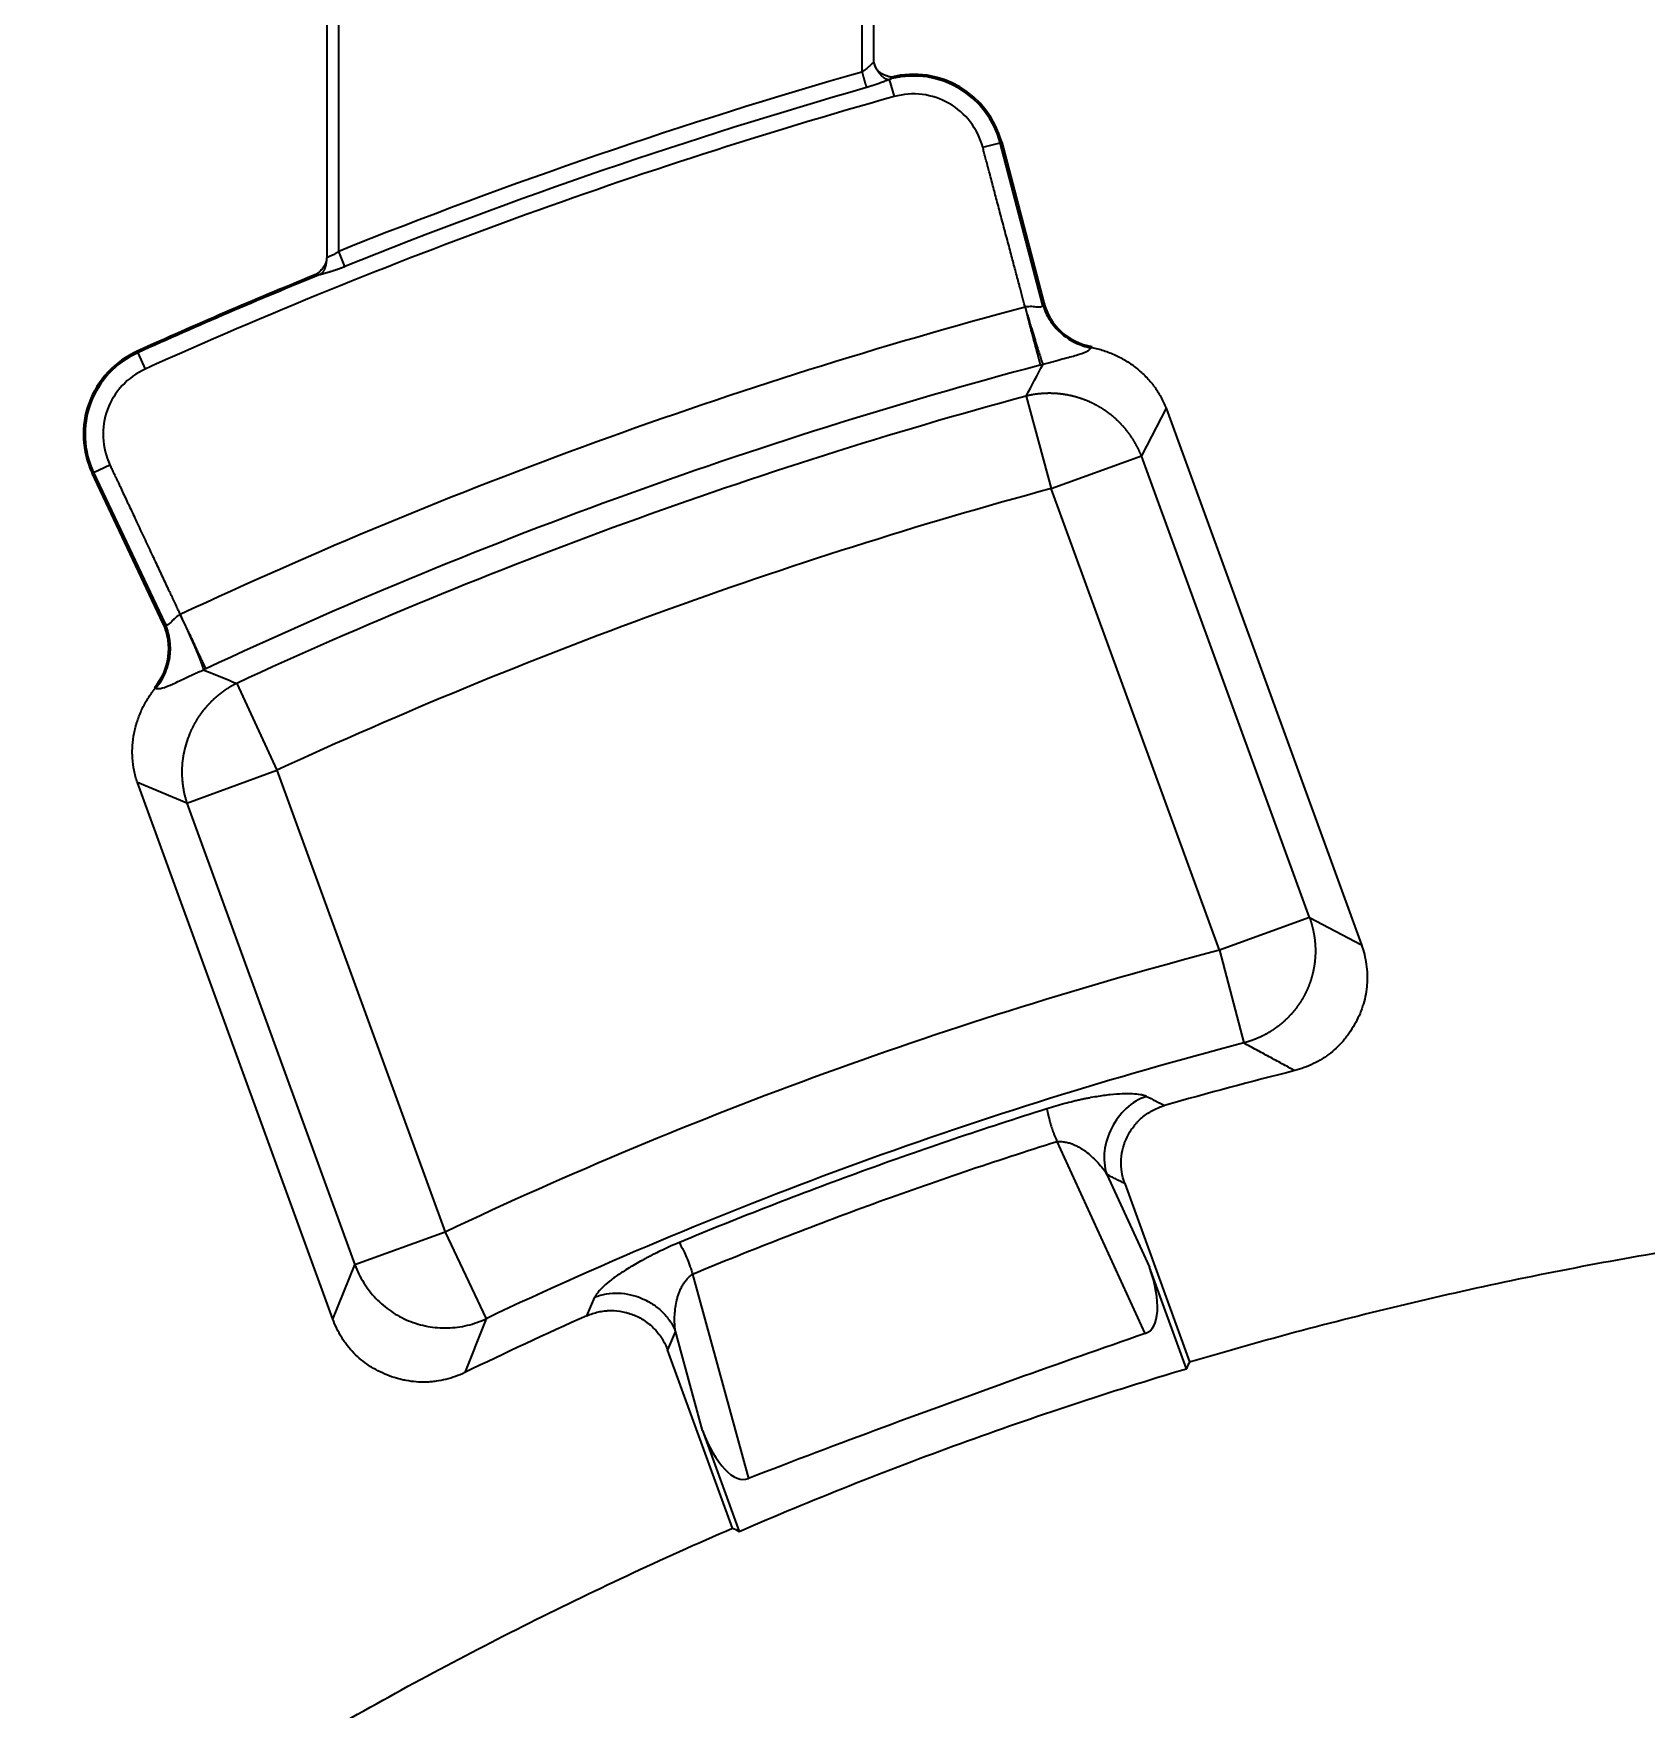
# Model space of a CAD drawing. Header units: millimetres. Extents: x -742 to 742, y -525 to 525.
# Drawn here: x -350.8 to -297.7, y 264.2 to 319.3 of the extents above; entities that cross this region are included whole.
import ezdxf

# ---------------------------------------------------------------- set-up
doc = ezdxf.new("R2010")
doc.units = ezdxf.units.MM
doc.layers.add('粗实线层', color=7, linetype='Continuous', lineweight=35)

msp = doc.modelspace()

# ---------------------------------------------------------------- linework, layer by layer
at = {"layer": '粗实线层'}
for p, q in [((-341.149, 340.421), (-341.149, 311.915)), ((-340.752, 312.121), (-340.752, 340.421)), ((-323.546, 325.451), (-323.546, 318.022)), ((-323.149, 318.348), (-323.149, 325.451)), ((-322.646, 317.774), (-322.488, 317.214)), ((-319.572, 315.545), (-319, 315.695)), ((-319, 315.695), (-318.949, 315.709)), ((-317.602, 310.374), (-319, 315.695)), ((-318.949, 315.709), (-317.563, 310.437)), ((-340.553, 311.626), (-340.752, 312.121)), ((-317.563, 310.437), (-317.602, 310.374)), ((-347.36, 308.788), (-347.383, 308.836)), ((-347.36, 308.788), (-347.117, 308.249)), ((-318.143, 307.362), (-317.317, 304.321)), ((-313.543, 306.959), (-314.356, 305.399)), ((-313.543, 306.959), (-307.118, 289.306)), ((-348.813, 304.844), (-348.279, 305.096)), ((-317.317, 304.321), (-314.356, 305.399)), ((-308.827, 290.207), (-314.356, 305.399)), ((-348.862, 304.821), (-348.813, 304.844)), ((-346.533, 299.889), (-348.862, 304.821)), ((-348.813, 304.844), (-346.463, 299.865)), ((-311.788, 289.129), (-317.317, 304.321)), ((-346.463, 299.865), (-346.533, 299.889)), ((-344.108, 297.911), (-342.786, 295.051)), ((-345.747, 293.973), (-342.786, 295.051)), ((-342.786, 295.051), (-337.257, 279.859)), ((-345.747, 293.973), (-347.372, 294.646)), ((-340.947, 276.993), (-347.372, 294.646)), ((-345.747, 293.973), (-340.218, 278.782)), ((-308.827, 290.207), (-311.788, 289.129)), ((-308.827, 290.207), (-307.118, 289.306)), ((-311.788, 289.129), (-310.99, 286.081)), ((-314.229, 276.526), (-317.13, 282.841)), ((-315.492, 281.758), (-314.089, 278.704)), ((-314.904, 281.458), (-312.769, 275.592)), ((-337.257, 279.859), (-340.218, 278.782)), ((-337.257, 279.859), (-335.908, 277.011)), ((-340.947, 276.993), (-340.218, 278.782)), ((-329.12, 278.478), (-327.277, 271.756)), ((-312.874, 275.366), (-314.089, 278.704)), ((-328.786, 273.334), (-329.679, 276.596)), ((-327.805, 270.122), (-329.939, 275.985)), ((-328.786, 273.334), (-327.579, 270.016))]:
    msp.add_line(p, q, dxfattribs=at)
for centre, radius, start, end in [((-274.914, 148.193), 176.655, 105.97943, 111.88179), ((-321.85, 314.946), 3, 14.728, 104.1362), ((-321.85, 314.946), 2.946, 14.728, 104.0251), ((-274.914, 148.193), 175.588, 105.72028, 114.28079), ((-274.914, 148.193), 176.121, 105.97943, 111.88179), ((-321.85, 314.946), 2.355, 14.728, 105.7203), ((-274.914, 148.193), 176.233, 112.23191, 114.28079), ((-274.914, 148.193), 176.179, 112.15761, 114.28079), ((-274.911, 148.193), 167.77, 104.94524, 115.05757), ((-346.149, 306.102), 3, 114.2808, 205.2731), ((-346.149, 306.102), 2.946, 114.2808, 205.2731), ((-346.149, 306.102), 2.355, 114.2808, 205.2731), ((-274.911, 148.193), 165.8, 104.94912, 115.05391), ((-274.911, 148.193), 164.936, 105.19562, 114.80546), ((-274.911, 148.193), 161.784, 105.19562, 114.80546), ((-274.911, 148.193), 145.681, 104.66309, 115.33811), ((-274.911, 148.193), 142.53, 104.66309, 115.33811), ((-274.911, 148.193), 141.233, 104.09782, 105.89541), ((-274.911, 148.193), 141.233, 114.10585, 115.90341)]:
    msp.add_arc(centre, radius, start, end, dxfattribs=at)
for centre, major_axis, ratio, start_param, end_param in [((-315.614, 311.01), (-1.073, -1.757), 0.971363, 5.531936, 6.659123), ((-348.395, 299.075), (1.951, -0.657), 0.971366, 5.908379, 7.034365), ((-315.171, 278.708), (0.994, -2.162), 0.420179, 6.227635, 7.661497), ((-327.96, 274.033), (-0.629, 2.296), 0.420114, 1.763268, 3.198249)]:
    msp.add_ellipse(centre, major_axis=major_axis, ratio=ratio, start_param=start_param, end_param=end_param, dxfattribs=at)
for points, knots in [([(-323.16, 318.348), (-323.186, 318.321), (-323.214, 318.293), (-323.273, 318.236), (-323.305, 318.207), (-323.37, 318.15), (-323.404, 318.122), (-323.474, 318.069), (-323.509, 318.044), (-323.546, 318.022)], [0, 0, 0, 0, 0.1264358, 0.1264358, 0.2528717, 0.2528717, 0.3793075, 0.3793075, 0.5057434, 0.5057434, 0.5057434, 0.5057434]), ([(-323.16, 318.348), (-323.159, 318.344), (-323.157, 318.336), (-323.153, 318.323), (-323.149, 318.31), (-323.145, 318.297), (-323.14, 318.282), (-323.134, 318.267), (-323.128, 318.251), (-323.121, 318.234), (-323.114, 318.216), (-323.106, 318.198), (-323.098, 318.179), (-323.088, 318.16), (-323.078, 318.14), (-323.067, 318.119), (-323.055, 318.098), (-323.043, 318.077), (-323.029, 318.056), (-323.014, 318.034), (-322.999, 318.012), (-322.982, 317.991), (-322.965, 317.969), (-322.945, 317.947), (-322.924, 317.923), (-322.9, 317.9), (-322.877, 317.88), (-322.854, 317.861), (-322.832, 317.845), (-322.81, 317.83), (-322.789, 317.818), (-322.768, 317.807), (-322.748, 317.798), (-322.729, 317.79), (-322.711, 317.785), (-322.693, 317.78), (-322.677, 317.777), (-322.661, 317.775), (-322.651, 317.774), (-322.646, 317.774)], [0, 0, 0, 0, 0.0107712, 0.0222216, 0.0343637, 0.04721, 0.0607727, 0.0750634, 0.0900936, 0.1058734, 0.1224125, 0.139719, 0.1577995, 0.1766589, 0.1962997, 0.2167223, 0.237924, 0.2598991, 0.2826384, 0.3061288, 0.3303531, 0.3552899, 0.3809129, 0.4071912, 0.4403058, 0.4726695, 0.5042346, 0.5349617, 0.5648191, 0.5937829, 0.6218363, 0.6489691, 0.6751771, 0.7004614, 0.7248279, 0.7482866, 0.7708509, 0.7925372, 0.8133643, 0.8133643, 0.8133643, 0.8133643]), ([(-323.149, 318.348), (-323.148, 318.314), (-323.144, 318.28), (-323.133, 318.239), (-323.13, 318.231), (-323.125, 318.215), (-323.116, 318.192), (-323.097, 318.155), (-323.077, 318.127), (-323.056, 318.101), (-323.044, 318.088), (-323.008, 318.053), (-322.982, 318.032), (-322.94, 318.004), (-322.925, 317.995), (-322.896, 317.978), (-322.881, 317.97), (-322.836, 317.947), (-322.806, 317.933), (-322.743, 317.907), (-322.711, 317.896), (-322.648, 317.874), (-322.615, 317.864), (-322.583, 317.855)], [0, 0, 0, 0, 0.1011667, 0.1011667, 0.1264584, 0.1264584, 0.1517501, 0.2023335, 0.2529169, 0.2529169, 0.3035002, 0.3035002, 0.404667, 0.404667, 0.4552503, 0.4552503, 0.5058337, 0.5058337, 0.6070005, 0.6070005, 0.7081672, 0.7081672, 0.8093339, 0.8093339, 0.8093339, 0.8093339]), ([(-323.546, 318.022), (-323.545, 318.019), (-323.542, 318.012), (-323.539, 318), (-323.535, 317.987), (-323.53, 317.973), (-323.526, 317.957), (-323.52, 317.939), (-323.515, 317.92), (-323.509, 317.899), (-323.503, 317.878), (-323.496, 317.854), (-323.49, 317.83), (-323.483, 317.804), (-323.476, 317.777), (-323.468, 317.75), (-323.462, 317.726), (-323.457, 317.704), (-323.452, 317.687), (-323.446, 317.669), (-323.441, 317.651), (-323.435, 317.634), (-323.429, 317.617), (-323.423, 317.601), (-323.418, 317.586), (-323.413, 317.573), (-323.409, 317.561), (-323.405, 317.55), (-323.403, 317.541), (-323.401, 317.532), (-323.399, 317.523), (-323.399, 317.516), (-323.399, 317.512), (-323.399, 317.509)], [0, 0, 0, 0, 0.0083623, 0.018069, 0.0291164, 0.0415016, 0.0552228, 0.0702806, 0.0866776, 0.1044174, 0.1235069, 0.1439563, 0.1657756, 0.1889704, 0.2135423, 0.2394877, 0.2667956, 0.2844244, 0.3025462, 0.3211608, 0.3402684, 0.3598722, 0.3799796, 0.4005998, 0.419113, 0.4366881, 0.4533303, 0.4690459, 0.4838422, 0.4977275, 0.5107109, 0.5228038, 0.5340198, 0.5340198, 0.5340198, 0.5340198]), ([(-322.646, 317.774), (-322.652, 317.771), (-322.666, 317.766), (-322.685, 317.759), (-322.705, 317.751), (-322.725, 317.743), (-322.745, 317.735), (-322.766, 317.728), (-322.786, 317.72), (-322.806, 317.712), (-322.827, 317.704), (-322.847, 317.696), (-322.868, 317.688), (-322.889, 317.681), (-322.91, 317.673), (-322.931, 317.665), (-322.952, 317.657), (-322.973, 317.649), (-322.994, 317.642), (-323.016, 317.634), (-323.037, 317.626), (-323.059, 317.618), (-323.081, 317.611), (-323.103, 317.603), (-323.125, 317.596), (-323.147, 317.588), (-323.169, 317.581), (-323.192, 317.573), (-323.214, 317.566), (-323.237, 317.559), (-323.26, 317.551), (-323.283, 317.544), (-323.306, 317.537), (-323.329, 317.53), (-323.352, 317.523), (-323.375, 317.516), (-323.391, 317.512), (-323.399, 317.509)], [0, 0, 0, 0, 0.0219717, 0.043967, 0.0659882, 0.0880378, 0.1101183, 0.1322321, 0.1543817, 0.1765694, 0.1987976, 0.2210689, 0.2433854, 0.2657497, 0.288164, 0.3106308, 0.3331522, 0.3557307, 0.3783686, 0.401068, 0.4238312, 0.4466606, 0.4695582, 0.4925264, 0.5155672, 0.5386829, 0.5618755, 0.5851473, 0.6085002, 0.6319364, 0.655458, 0.6790669, 0.7027652, 0.7265549, 0.7504378, 0.7744161, 0.7984915, 0.7984915, 0.7984915, 0.7984915]), ([(-322.564, 317.805), (-322.568, 317.803), (-322.575, 317.801), (-322.587, 317.796), (-322.598, 317.792), (-322.61, 317.788), (-322.622, 317.783), (-322.634, 317.778), (-322.642, 317.775), (-322.646, 317.774)], [0, 0, 0, 0, 0.01224133, 0.02456646, 0.03697719, 0.04947531, 0.06206254, 0.07474058, 0.08751108, 0.08751108, 0.08751108, 0.08751108]), ([(-322.564, 317.805), (-322.563, 317.806), (-322.562, 317.808), (-322.56, 317.811), (-322.558, 317.813), (-322.556, 317.816), (-322.555, 317.819), (-322.554, 317.821), (-322.553, 317.823), (-322.553, 317.826), (-322.552, 317.828), (-322.552, 317.83), (-322.553, 317.832), (-322.553, 317.834), (-322.554, 317.836), (-322.555, 317.839), (-322.557, 317.842), (-322.56, 317.845), (-322.563, 317.848), (-322.567, 317.85), (-322.571, 317.852), (-322.577, 317.854), (-322.581, 317.855), (-322.583, 317.855)], [0, 0, 0, 0, 0.00311531, 0.00618486, 0.00920756, 0.01218252, 0.01510896, 0.01798622, 0.02081373, 0.02359102, 0.02631769, 0.02899338, 0.03161777, 0.03419059, 0.03671157, 0.04113803, 0.04554221, 0.04991446, 0.05424511, 0.0585243, 0.06274179, 0.06688665, 0.07094698, 0.07094698, 0.07094698, 0.07094698]), ([(-340.752, 312.121), (-340.755, 312.118), (-340.762, 312.112), (-340.776, 312.101), (-340.796, 312.087), (-340.821, 312.069), (-340.854, 312.047), (-340.899, 312.021), (-340.951, 311.995), (-341.005, 311.971), (-341.047, 311.954), (-341.077, 311.942), (-341.097, 311.934), (-341.116, 311.927), (-341.133, 311.921), (-341.144, 311.917), (-341.149, 311.915)], [0, 0, 0, 0, 0.0101826, 0.0268245, 0.0496491, 0.0783226, 0.1125009, 0.1613752, 0.224615, 0.2810787, 0.3369613, 0.3622473, 0.3860889, 0.4085162, 0.4295506, 0.4492072, 0.4492072, 0.4492072, 0.4492072]), ([(-341.166, 311.791), (-341.174, 311.765), (-341.184, 311.739), (-341.205, 311.689), (-341.217, 311.664), (-341.258, 311.593), (-341.289, 311.549), (-341.344, 311.489), (-341.364, 311.47), (-341.405, 311.434), (-341.427, 311.417), (-341.471, 311.387), (-341.495, 311.373), (-341.543, 311.347), (-341.567, 311.335), (-341.593, 311.325)], [0, 0, 0, 0, 0.0817092, 0.0817092, 0.1634184, 0.1634184, 0.3268368, 0.3268368, 0.408546, 0.408546, 0.4902552, 0.4902552, 0.5719644, 0.5719644, 0.6536736, 0.6536736, 0.6536736, 0.6536736]), ([(-341.359, 311.363), (-341.354, 311.365), (-341.345, 311.368), (-341.331, 311.372), (-341.317, 311.376), (-341.303, 311.38), (-341.289, 311.384), (-341.275, 311.388), (-341.261, 311.392), (-341.247, 311.396), (-341.233, 311.4), (-341.219, 311.404), (-341.205, 311.408), (-341.192, 311.412), (-341.178, 311.416), (-341.165, 311.42), (-341.151, 311.424), (-341.138, 311.428), (-341.125, 311.432), (-341.112, 311.435), (-341.099, 311.439), (-341.087, 311.443), (-341.074, 311.446), (-341.062, 311.45), (-341.05, 311.454), (-341.038, 311.457), (-341.027, 311.461), (-341.015, 311.464), (-341.004, 311.468), (-340.993, 311.471), (-340.972, 311.478), (-340.941, 311.487), (-340.899, 311.501), (-340.857, 311.515), (-340.814, 311.529), (-340.771, 311.544), (-340.728, 311.559), (-340.684, 311.575), (-340.641, 311.591), (-340.597, 311.608), (-340.568, 311.62), (-340.553, 311.626)], [0, 0, 0, 0, 0.0159611, 0.0318426, 0.0476362, 0.0633336, 0.0789267, 0.0944074, 0.109768, 0.1250008, 0.1400983, 0.155053, 0.169858, 0.1845062, 0.1989909, 0.2133054, 0.2274435, 0.2413988, 0.2551655, 0.2687376, 0.2821096, 0.2952761, 0.3082319, 0.3209718, 0.3334912, 0.3457853, 0.3578497, 0.3696802, 0.3812725, 0.3926229, 0.4037275, 0.4464683, 0.4896488, 0.5332383, 0.5772059, 0.6215213, 0.6661547, 0.7110769, 0.7562601, 0.8016774, 0.8473037, 0.8473037, 0.8473037, 0.8473037]), ([(-341.361, 311.363), (-341.365, 311.362), (-341.371, 311.36), (-341.383, 311.357), (-341.403, 311.352), (-341.431, 311.346), (-341.463, 311.34), (-341.492, 311.335), (-341.52, 311.331), (-341.546, 311.328), (-341.566, 311.326), (-341.58, 311.325), (-341.587, 311.325), (-341.591, 311.325), (-341.593, 311.325)], [0, 0, 0, 0, 0.0073391, 0.0146783, 0.0293566, 0.0587132, 0.0880698, 0.1174264, 0.146783, 0.1761396, 0.2054962, 0.2201745, 0.2275136, 0.2348528, 0.2348528, 0.2348528, 0.2348528]), ([(-317.602, 310.374), (-317.601, 310.362), (-317.603, 310.342), (-317.615, 310.312), (-317.658, 310.283), (-317.745, 310.283), (-317.858, 310.296), (-317.954, 310.304), (-318.045, 310.305), (-318.121, 310.298), (-318.159, 310.292), (-318.178, 310.288)], [0, 0, 0, 0, 0.0395234, 0.0790469, 0.1580937, 0.3161874, 0.3952343, 0.4742811, 0.553328, 0.5928514, 0.6323643, 0.6323643, 0.6323643, 0.6323643]), ([(-318.178, 310.288), (-318.176, 310.28), (-318.173, 310.266), (-318.167, 310.243), (-318.162, 310.221), (-318.157, 310.199), (-318.151, 310.177), (-318.146, 310.155), (-318.141, 310.133), (-318.135, 310.111), (-318.13, 310.089), (-318.125, 310.068), (-318.119, 310.046), (-318.114, 310.024), (-318.108, 310.003), (-318.103, 309.981), (-318.098, 309.96), (-318.092, 309.938), (-318.087, 309.917), (-318.082, 309.896), (-318.077, 309.874), (-318.071, 309.853), (-318.066, 309.833), (-318.061, 309.812), (-318.056, 309.791), (-318.05, 309.771), (-318.045, 309.75), (-318.04, 309.73), (-318.035, 309.71), (-318.03, 309.689), (-318.025, 309.67), (-318.019, 309.65), (-318.01, 309.612), (-317.99, 309.539), (-317.957, 309.416), (-317.912, 309.245), (-317.876, 309.111), (-317.852, 309.023), (-317.843, 308.989), (-317.834, 308.955), (-317.825, 308.922), (-317.816, 308.89), (-317.808, 308.858), (-317.8, 308.828), (-317.792, 308.798), (-317.784, 308.77), (-317.776, 308.742), (-317.769, 308.715), (-317.762, 308.689), (-317.755, 308.664), (-317.749, 308.64), (-317.743, 308.617), (-317.737, 308.595), (-317.731, 308.574), (-317.726, 308.554), (-317.721, 308.535), (-317.716, 308.517), (-317.711, 308.499), (-317.707, 308.483), (-317.703, 308.468), (-317.699, 308.454), (-317.696, 308.441), (-317.693, 308.429), (-317.69, 308.417), (-317.687, 308.407), (-317.685, 308.398), (-317.683, 308.389), (-317.682, 308.384), (-317.681, 308.382)], [0, 0, 0, 0, 0.016072, 0.032135, 0.048189, 0.064232, 0.080262, 0.096278, 0.112278, 0.128261, 0.144225, 0.160169, 0.176091, 0.19199, 0.207865, 0.223713, 0.239534, 0.255326, 0.271088, 0.286818, 0.302514, 0.318176, 0.333801, 0.349389, 0.364939, 0.380448, 0.395915, 0.41134, 0.42672, 0.442055, 0.457342, 0.472582, 0.487773, 0.54438, 0.643088, 0.784798, 0.969902, 1.003511, 1.037114, 1.070702, 1.104266, 1.137796, 1.171283, 1.204718, 1.23809, 1.271392, 1.304614, 1.337747, 1.370783, 1.403712, 1.436527, 1.469219, 1.50178, 1.534203, 1.566479, 1.598602, 1.630564, 1.662358, 1.693978, 1.725416, 1.756668, 1.787727, 1.818587, 1.849242, 1.879689, 1.909921, 1.939935, 1.969726, 1.969726, 1.969726, 1.969726]), ([(-318.178, 310.288), (-318.174, 310.274), (-318.166, 310.247), (-318.15, 310.192), (-318.121, 310.095), (-318.064, 309.904), (-317.985, 309.639), (-317.894, 309.338), (-317.811, 309.065), (-317.736, 308.825), (-317.672, 308.629), (-317.629, 308.507), (-317.606, 308.447), (-317.594, 308.421), (-317.589, 308.411), (-317.587, 308.406)], [0, 0, 0, 0, 0.030618, 0.061448, 0.123108, 0.246429, 0.49307, 0.739711, 0.986352, 1.232993, 1.479633, 1.726274, 1.849595, 1.911255, 1.972915, 1.972915, 1.972915, 1.972915]), ([(-317.602, 310.374), (-317.575, 310.285), (-317.543, 310.197), (-317.466, 310.028), (-317.421, 309.945), (-317.321, 309.788), (-317.266, 309.712), (-317.144, 309.569), (-317.079, 309.502), (-316.939, 309.376), (-316.865, 309.319), (-316.709, 309.214), (-316.627, 309.166), (-316.458, 309.084), (-316.371, 309.048), (-316.193, 308.989), (-316.102, 308.966), (-316.01, 308.949)], [0, 0, 0, 0, 0.280895, 0.280895, 0.56179, 0.56179, 0.842685, 0.842685, 1.12358, 1.12358, 1.404475, 1.404475, 1.68537, 1.68537, 1.966265, 1.966265, 2.24716, 2.24716, 2.24716, 2.24716]), ([(-317.587, 308.406), (-317.527, 308.424), (-317.411, 308.458), (-317.192, 308.519), (-316.95, 308.584), (-316.697, 308.65), (-316.41, 308.727), (-316.205, 308.797), (-316.087, 308.867), (-316.037, 308.912), (-316.018, 308.936), (-316.01, 308.949)], [0, 0, 0, 0, 0.105291, 0.210582, 0.421163, 0.631745, 0.842326, 1.26349, 1.474071, 1.579362, 1.684653, 1.684653, 1.684653, 1.684653]), ([(-315.991, 308.962), (-315.854, 308.936), (-315.721, 308.901), (-315.46, 308.817), (-315.333, 308.766), (-315.146, 308.68), (-315.085, 308.649), (-314.993, 308.6), (-314.963, 308.583), (-314.903, 308.548), (-314.874, 308.53), (-314.727, 308.439), (-314.615, 308.36), (-314.401, 308.188), (-314.3, 308.096), (-314.157, 307.948), (-314.11, 307.896), (-314.043, 307.817), (-314.021, 307.79), (-313.978, 307.736), (-313.957, 307.709), (-313.855, 307.57), (-313.781, 307.455), (-313.649, 307.214), (-313.592, 307.089), (-313.543, 306.959)], [0, 0, 0, 0, 0.412588, 0.412588, 0.825177, 0.825177, 1.031471, 1.031471, 1.134618, 1.134618, 1.237765, 1.237765, 1.650353, 1.650353, 2.062942, 2.062942, 2.269236, 2.269236, 2.372383, 2.372383, 2.47553, 2.47553, 2.888118, 2.888118, 3.300707, 3.300707, 3.300707, 3.300707]), ([(-314.356, 305.399), (-314.359, 305.408), (-314.367, 305.426), (-314.378, 305.453), (-314.389, 305.479), (-314.401, 305.506), (-314.412, 305.533), (-314.424, 305.559), (-314.437, 305.586), (-314.449, 305.612), (-314.462, 305.638), (-314.475, 305.664), (-314.488, 305.69), (-314.502, 305.715), (-314.515, 305.741), (-314.529, 305.767), (-314.543, 305.792), (-314.558, 305.817), (-314.572, 305.842), (-314.587, 305.867), (-314.602, 305.892), (-314.617, 305.917), (-314.633, 305.941), (-314.648, 305.965), (-314.664, 305.99), (-314.68, 306.014), (-314.697, 306.038), (-314.713, 306.061), (-314.73, 306.085), (-314.747, 306.109), (-314.764, 306.132), (-314.781, 306.155), (-314.799, 306.178), (-314.816, 306.201), (-314.834, 306.223), (-314.852, 306.246), (-314.871, 306.268), (-314.889, 306.29), (-314.908, 306.312), (-314.927, 306.334), (-314.946, 306.356), (-314.965, 306.377), (-314.985, 306.399), (-315.004, 306.42), (-315.024, 306.441), (-315.044, 306.461), (-315.064, 306.482), (-315.085, 306.502), (-315.105, 306.523), (-315.126, 306.543), (-315.147, 306.563), (-315.168, 306.582), (-315.189, 306.602), (-315.211, 306.621), (-315.232, 306.64), (-315.254, 306.659), (-315.276, 306.678), (-315.298, 306.696), (-315.32, 306.714), (-315.343, 306.733), (-315.365, 306.75), (-315.388, 306.768), (-315.411, 306.786), (-315.434, 306.803), (-315.457, 306.82), (-315.48, 306.837), (-315.504, 306.854), (-315.527, 306.87), (-315.551, 306.886), (-315.575, 306.902), (-315.599, 306.918), (-315.623, 306.934), (-315.647, 306.949), (-315.672, 306.965), (-315.696, 306.98), (-315.721, 306.994), (-315.746, 307.009), (-315.771, 307.023), (-315.796, 307.037), (-315.821, 307.051), (-315.846, 307.065), (-315.871, 307.078), (-315.897, 307.092), (-315.923, 307.105), (-315.948, 307.117), (-315.974, 307.13), (-316, 307.142), (-316.026, 307.154), (-316.053, 307.166), (-316.079, 307.178), (-316.105, 307.189), (-316.132, 307.201), (-316.158, 307.212), (-316.185, 307.222), (-316.212, 307.233), (-316.239, 307.243), (-316.266, 307.253), (-316.293, 307.263), (-316.32, 307.272), (-316.347, 307.282), (-316.374, 307.291), (-316.402, 307.299), (-316.429, 307.308), (-316.457, 307.316), (-316.484, 307.324), (-316.512, 307.332), (-316.54, 307.34), (-316.568, 307.347), (-316.596, 307.354), (-316.624, 307.361), (-316.652, 307.368), (-316.68, 307.374), (-316.708, 307.38), (-316.736, 307.386), (-316.764, 307.392), (-316.793, 307.397), (-316.821, 307.403), (-316.849, 307.407), (-316.878, 307.412), (-316.906, 307.416), (-316.935, 307.421), (-316.964, 307.424), (-316.992, 307.428), (-317.021, 307.431), (-317.05, 307.435), (-317.078, 307.437), (-317.107, 307.44), (-317.136, 307.442), (-317.165, 307.445), (-317.193, 307.446), (-317.222, 307.448), (-317.251, 307.449), (-317.28, 307.45), (-317.309, 307.451), (-317.338, 307.452), (-317.367, 307.452), (-317.396, 307.452), (-317.425, 307.452), (-317.454, 307.451), (-317.483, 307.451), (-317.512, 307.45), (-317.54, 307.448), (-317.569, 307.447), (-317.598, 307.445), (-317.627, 307.443), (-317.656, 307.441), (-317.685, 307.438), (-317.714, 307.436), (-317.743, 307.432), (-317.772, 307.429), (-317.8, 307.426), (-317.829, 307.422), (-317.858, 307.418), (-317.887, 307.413), (-317.915, 307.409), (-317.944, 307.404), (-317.973, 307.399), (-318.001, 307.393), (-318.03, 307.387), (-318.058, 307.381), (-318.087, 307.375), (-318.115, 307.369), (-318.134, 307.364), (-318.143, 307.362)], [0, 0, 0, 0, 0.029345, 0.058673, 0.087986, 0.117282, 0.146563, 0.175828, 0.205077, 0.234311, 0.26353, 0.292733, 0.321922, 0.351096, 0.380256, 0.409401, 0.438531, 0.467648, 0.496751, 0.52584, 0.554915, 0.583977, 0.613026, 0.642062, 0.671085, 0.700095, 0.729093, 0.758078, 0.787052, 0.816013, 0.844963, 0.873901, 0.902828, 0.931744, 0.960648, 0.989542, 1.018426, 1.047299, 1.076162, 1.105015, 1.133859, 1.162693, 1.191518, 1.220333, 1.24914, 1.277938, 1.306728, 1.335509, 1.364283, 1.393049, 1.421807, 1.450558, 1.479301, 1.508038, 1.536769, 1.565492, 1.59421, 1.622921, 1.651627, 1.680328, 1.709023, 1.737713, 1.766398, 1.795078, 1.823754, 1.852426, 1.881095, 1.909759, 1.93842, 1.967078, 1.995733, 2.024385, 2.053034, 2.081682, 2.110327, 2.138971, 2.167613, 2.196253, 2.224893, 2.253532, 2.28217, 2.310808, 2.339446, 2.368084, 2.396722, 2.425361, 2.454, 2.482641, 2.511283, 2.539927, 2.568572, 2.597219, 2.625869, 2.654521, 2.683176, 2.711834, 2.740495, 2.769159, 2.797827, 2.826499, 2.855176, 2.883856, 2.912541, 2.941231, 2.969926, 2.998626, 3.027332, 3.056044, 3.084762, 3.113485, 3.142215, 3.170952, 3.199696, 3.228447, 3.257205, 3.285971, 3.314744, 3.343526, 3.372316, 3.401114, 3.429921, 3.458736, 3.487561, 3.516395, 3.545238, 3.574092, 3.602955, 3.631828, 3.660711, 3.689605, 3.71851, 3.747426, 3.776353, 3.805291, 3.834241, 3.863202, 3.892176, 3.921161, 3.950159, 3.979169, 4.008192, 4.037228, 4.066277, 4.095339, 4.124414, 4.153503, 4.182606, 4.211722, 4.240853, 4.269998, 4.299158, 4.328332, 4.35752, 4.386724, 4.415943, 4.445177, 4.474426, 4.503691, 4.532972, 4.562268, 4.591581, 4.620909, 4.650254, 4.650254, 4.650254, 4.650254]), ([(-345.966, 300.173), (-345.984, 300.164), (-346.017, 300.144), (-346.079, 300.101), (-346.149, 300.042), (-346.217, 299.975), (-346.295, 299.891), (-346.362, 299.834), (-346.413, 299.827), (-346.442, 299.843), (-346.456, 299.857), (-346.463, 299.865)], [0, 0, 0, 0, 0.0395033, 0.0790064, 0.1580126, 0.2370187, 0.3160249, 0.4740372, 0.5530433, 0.5925464, 0.6320495, 0.6320495, 0.6320495, 0.6320495]), ([(-345.123, 298.393), (-345.123, 298.394), (-345.124, 298.397), (-345.126, 298.4), (-345.128, 298.404), (-345.13, 298.409), (-345.132, 298.413), (-345.134, 298.418), (-345.136, 298.423), (-345.139, 298.428), (-345.141, 298.433), (-345.144, 298.439), (-345.147, 298.445), (-345.15, 298.451), (-345.153, 298.458), (-345.156, 298.464), (-345.159, 298.471), (-345.162, 298.478), (-345.166, 298.486), (-345.169, 298.493), (-345.173, 298.501), (-345.177, 298.509), (-345.181, 298.518), (-345.185, 298.526), (-345.189, 298.535), (-345.193, 298.544), (-345.198, 298.554), (-345.202, 298.563), (-345.207, 298.573), (-345.212, 298.584), (-345.216, 298.594), (-345.221, 298.605), (-345.227, 298.615), (-345.232, 298.627), (-345.237, 298.638), (-345.243, 298.65), (-345.248, 298.662), (-345.254, 298.674), (-345.26, 298.686), (-345.265, 298.699), (-345.271, 298.712), (-345.278, 298.725), (-345.284, 298.738), (-345.29, 298.752), (-345.297, 298.765), (-345.303, 298.779), (-345.31, 298.794), (-345.317, 298.808), (-345.323, 298.823), (-345.33, 298.838), (-345.337, 298.853), (-345.345, 298.868), (-345.352, 298.884), (-345.359, 298.899), (-345.367, 298.915), (-345.374, 298.932), (-345.382, 298.948), (-345.39, 298.964), (-345.397, 298.981), (-345.409, 299.005), (-345.43, 299.051), (-345.462, 299.119), (-345.496, 299.193), (-345.529, 299.265), (-345.562, 299.335), (-345.598, 299.411), (-345.63, 299.48), (-345.656, 299.535), (-345.677, 299.578), (-345.694, 299.613), (-345.71, 299.648), (-345.728, 299.684), (-345.745, 299.72), (-345.763, 299.756), (-345.78, 299.793), (-345.798, 299.83), (-345.817, 299.868), (-345.835, 299.905), (-345.853, 299.943), (-345.872, 299.981), (-345.891, 300.019), (-345.909, 300.058), (-345.928, 300.096), (-345.947, 300.135), (-345.96, 300.16), (-345.966, 300.173)], [0, 0, 0, 0, 0.015437, 0.030934, 0.046492, 0.062109, 0.077784, 0.093518, 0.10931, 0.125159, 0.141063, 0.157023, 0.173038, 0.189107, 0.205229, 0.221404, 0.23763, 0.253907, 0.270234, 0.28661, 0.303034, 0.319505, 0.336023, 0.352586, 0.369193, 0.385844, 0.402538, 0.419273, 0.436048, 0.452863, 0.469716, 0.486606, 0.503533, 0.520494, 0.53749, 0.554518, 0.571578, 0.588668, 0.605788, 0.622936, 0.640111, 0.657311, 0.674536, 0.691785, 0.709055, 0.726346, 0.743656, 0.760985, 0.778331, 0.795692, 0.813068, 0.830457, 0.847857, 0.865268, 0.882688, 0.900116, 0.917551, 0.93499, 0.952433, 0.969879, 1.00963, 1.092472, 1.168588, 1.216181, 1.289638, 1.35567, 1.414324, 1.465677, 1.494265, 1.523035, 1.551975, 1.581079, 1.610337, 1.63974, 1.669278, 1.698943, 1.728724, 1.758612, 1.788597, 1.818668, 1.848817, 1.879032, 1.909304, 1.939622, 1.969976, 1.969976, 1.969976, 1.969976]), ([(-345.966, 300.173), (-345.922, 300.076), (-345.876, 299.975), (-345.784, 299.773), (-345.738, 299.67), (-345.647, 299.468), (-345.603, 299.368), (-345.519, 299.176), (-345.48, 299.084), (-345.407, 298.913), (-345.374, 298.834), (-345.317, 298.691), (-345.292, 298.628), (-345.253, 298.519), (-345.237, 298.474), (-345.215, 298.401), (-345.208, 298.374), (-345.206, 298.355)], [0, 0, 0, 0, 0.246651, 0.246651, 0.493301, 0.493301, 0.739952, 0.739952, 0.986602, 0.986602, 1.233253, 1.233253, 1.479904, 1.479904, 1.726554, 1.726554, 1.973205, 1.973205, 1.973205, 1.973205]), ([(-346.463, 299.865), (-346.314, 299.524), (-346.269, 299.141), (-346.349, 298.585), (-346.425, 298.313), (-346.553, 298.062), (-346.651, 297.902), (-346.705, 297.825), (-346.765, 297.753)], [0, 0, 0, 0, 1.118712, 1.118712, 1.678067, 1.957745, 1.957745, 2.237423, 2.237423, 2.237423, 2.237423]), ([(-346.765, 297.753), (-346.75, 297.748), (-346.72, 297.742), (-346.653, 297.739), (-346.518, 297.761), (-346.315, 297.841), (-346.047, 297.966), (-345.81, 298.079), (-345.579, 298.187), (-345.373, 298.28), (-345.263, 298.329), (-345.205, 298.354)], [0, 0, 0, 0, 0.105518, 0.211036, 0.422073, 0.844146, 1.055182, 1.266219, 1.477255, 1.582773, 1.688292, 1.688292, 1.688292, 1.688292]), ([(-347.372, 294.646), (-347.419, 294.777), (-347.455, 294.909), (-347.509, 295.177), (-347.527, 295.313), (-347.539, 295.518), (-347.541, 295.587), (-347.541, 295.726), (-347.538, 295.795), (-347.524, 296), (-347.506, 296.136), (-347.466, 296.338), (-347.451, 296.404), (-347.425, 296.504), (-347.415, 296.537), (-347.396, 296.604), (-347.386, 296.637), (-347.332, 296.801), (-347.281, 296.929), (-347.166, 297.177), (-347.1, 297.297), (-346.992, 297.471), (-346.953, 297.529), (-346.893, 297.613), (-346.873, 297.641), (-346.831, 297.696), (-346.809, 297.723), (-346.788, 297.75)], [0, 0, 0, 0, 0.412119, 0.412119, 0.824238, 0.824238, 1.030298, 1.030298, 1.236357, 1.236357, 1.648477, 1.648477, 1.854536, 1.854536, 1.957566, 1.957566, 2.060596, 2.060596, 2.472715, 2.472715, 2.884834, 2.884834, 3.090893, 3.090893, 3.193923, 3.193923, 3.296953, 3.296953, 3.296953, 3.296953]), ([(-344.108, 297.911), (-344.116, 297.907), (-344.133, 297.899), (-344.159, 297.886), (-344.184, 297.872), (-344.209, 297.859), (-344.234, 297.845), (-344.259, 297.832), (-344.283, 297.817), (-344.308, 297.803), (-344.332, 297.789), (-344.356, 297.774), (-344.38, 297.759), (-344.404, 297.744), (-344.428, 297.729), (-344.451, 297.714), (-344.475, 297.698), (-344.498, 297.682), (-344.521, 297.666), (-344.544, 297.65), (-344.566, 297.634), (-344.589, 297.617), (-344.611, 297.6), (-344.634, 297.583), (-344.656, 297.566), (-344.678, 297.549), (-344.699, 297.532), (-344.721, 297.514), (-344.742, 297.496), (-344.763, 297.479), (-344.784, 297.46), (-344.805, 297.442), (-344.826, 297.424), (-344.846, 297.405), (-344.866, 297.387), (-344.887, 297.368), (-344.907, 297.349), (-344.926, 297.33), (-344.946, 297.31), (-344.965, 297.291), (-344.984, 297.271), (-345.003, 297.251), (-345.022, 297.232), (-345.041, 297.212), (-345.059, 297.191), (-345.078, 297.171), (-345.096, 297.151), (-345.114, 297.13), (-345.131, 297.11), (-345.149, 297.089), (-345.166, 297.068), (-345.183, 297.047), (-345.2, 297.026), (-345.217, 297.004), (-345.233, 296.983), (-345.25, 296.961), (-345.266, 296.94), (-345.282, 296.918), (-345.298, 296.896), (-345.313, 296.874), (-345.329, 296.852), (-345.344, 296.83), (-345.359, 296.808), (-345.374, 296.785), (-345.388, 296.763), (-345.403, 296.74), (-345.417, 296.718), (-345.431, 296.695), (-345.445, 296.672), (-345.458, 296.649), (-345.472, 296.626), (-345.485, 296.603), (-345.498, 296.58), (-345.511, 296.556), (-345.523, 296.533), (-345.536, 296.509), (-345.548, 296.486), (-345.56, 296.462), (-345.572, 296.439), (-345.583, 296.415), (-345.595, 296.391), (-345.606, 296.367), (-345.617, 296.343), (-345.628, 296.319), (-345.638, 296.295), (-345.649, 296.271), (-345.695, 296.161), (-345.767, 295.962), (-345.845, 295.665), (-345.894, 295.361), (-345.909, 295.137), (-345.911, 294.998), (-345.911, 294.945), (-345.91, 294.891), (-345.908, 294.838), (-345.905, 294.784), (-345.901, 294.731), (-345.896, 294.677), (-345.89, 294.623), (-345.884, 294.569), (-345.876, 294.515), (-345.868, 294.46), (-345.858, 294.406), (-345.848, 294.352), (-345.837, 294.298), (-345.824, 294.243), (-345.811, 294.189), (-345.796, 294.135), (-345.781, 294.081), (-345.765, 294.027), (-345.753, 293.991), (-345.747, 293.973)], [0, 0, 0, 0, 0.02874, 0.057443, 0.086109, 0.114737, 0.143329, 0.171883, 0.200401, 0.228881, 0.257326, 0.285733, 0.314105, 0.34244, 0.37074, 0.399003, 0.427231, 0.455423, 0.48358, 0.511701, 0.539788, 0.567839, 0.595856, 0.623838, 0.651785, 0.679698, 0.707577, 0.735422, 0.763233, 0.791011, 0.818755, 0.846465, 0.874143, 0.901787, 0.929399, 0.956978, 0.984524, 1.012038, 1.039521, 1.066971, 1.094389, 1.121776, 1.149132, 1.176457, 1.20375, 1.231013, 1.258245, 1.285447, 1.312618, 1.339759, 1.366871, 1.393953, 1.421006, 1.448029, 1.475023, 1.501989, 1.528925, 1.555834, 1.582714, 1.609566, 1.63639, 1.663187, 1.689956, 1.716698, 1.743413, 1.770101, 1.796763, 1.823398, 1.850007, 1.87659, 1.903147, 1.929678, 1.956185, 1.982666, 2.009122, 2.035554, 2.061961, 2.088344, 2.114702, 2.141037, 2.167348, 2.193636, 2.2199, 2.246142, 2.27236, 2.298556, 2.32473, 2.6269, 2.931584, 3.239096, 3.54974, 3.602633, 3.655737, 3.709051, 3.762577, 3.816317, 3.870273, 3.924444, 3.978834, 4.033444, 4.088274, 4.143325, 4.198601, 4.2541, 4.309825, 4.365778, 4.421958, 4.478367, 4.535007, 4.591878, 4.648981, 4.648981, 4.648981, 4.648981]), ([(-308.827, 290.207), (-308.823, 290.198), (-308.817, 290.18), (-308.807, 290.153), (-308.798, 290.125), (-308.789, 290.098), (-308.78, 290.07), (-308.772, 290.043), (-308.763, 290.015), (-308.755, 289.988), (-308.748, 289.96), (-308.74, 289.932), (-308.733, 289.904), (-308.726, 289.876), (-308.719, 289.848), (-308.712, 289.82), (-308.706, 289.792), (-308.7, 289.764), (-308.694, 289.736), (-308.689, 289.707), (-308.684, 289.679), (-308.679, 289.651), (-308.674, 289.622), (-308.669, 289.594), (-308.665, 289.566), (-308.661, 289.537), (-308.657, 289.509), (-308.654, 289.48), (-308.651, 289.452), (-308.648, 289.423), (-308.645, 289.395), (-308.643, 289.366), (-308.64, 289.338), (-308.638, 289.309), (-308.637, 289.281), (-308.635, 289.252), (-308.634, 289.224), (-308.633, 289.195), (-308.633, 289.166), (-308.632, 289.138), (-308.632, 289.109), (-308.632, 289.081), (-308.633, 289.052), (-308.633, 289.024), (-308.634, 288.995), (-308.635, 288.967), (-308.637, 288.938), (-308.638, 288.91), (-308.64, 288.881), (-308.643, 288.853), (-308.645, 288.825), (-308.648, 288.796), (-308.651, 288.768), (-308.654, 288.74), (-308.657, 288.711), (-308.661, 288.683), (-308.665, 288.655), (-308.669, 288.627), (-308.674, 288.599), (-308.679, 288.571), (-308.684, 288.543), (-308.689, 288.515), (-308.695, 288.487), (-308.7, 288.459), (-308.706, 288.431), (-308.713, 288.404), (-308.719, 288.376), (-308.726, 288.349), (-308.733, 288.321), (-308.74, 288.294), (-308.748, 288.266), (-308.756, 288.239), (-308.764, 288.212), (-308.772, 288.185), (-308.781, 288.158), (-308.789, 288.131), (-308.798, 288.104), (-308.808, 288.077), (-308.817, 288.05), (-308.827, 288.024), (-308.837, 287.997), (-308.847, 287.971), (-308.857, 287.944), (-308.868, 287.918), (-308.879, 287.892), (-308.89, 287.866), (-308.902, 287.84), (-308.913, 287.814), (-308.925, 287.788), (-308.937, 287.763), (-308.949, 287.737), (-308.962, 287.712), (-308.975, 287.687), (-308.988, 287.661), (-309.001, 287.636), (-309.015, 287.611), (-309.028, 287.587), (-309.042, 287.562), (-309.057, 287.538), (-309.071, 287.513), (-309.086, 287.489), (-309.1, 287.465), (-309.115, 287.441), (-309.131, 287.417), (-309.146, 287.393), (-309.162, 287.37), (-309.178, 287.346), (-309.194, 287.323), (-309.21, 287.3), (-309.227, 287.277), (-309.244, 287.254), (-309.261, 287.231), (-309.278, 287.209), (-309.295, 287.186), (-309.313, 287.164), (-309.331, 287.142), (-309.349, 287.12), (-309.367, 287.098), (-309.386, 287.077), (-309.404, 287.055), (-309.423, 287.034), (-309.442, 287.013), (-309.461, 286.992), (-309.481, 286.971), (-309.5, 286.951), (-309.52, 286.93), (-309.54, 286.91), (-309.56, 286.89), (-309.58, 286.87), (-309.601, 286.85), (-309.622, 286.831), (-309.642, 286.812), (-309.664, 286.792), (-309.685, 286.773), (-309.706, 286.755), (-309.728, 286.736), (-309.75, 286.718), (-309.771, 286.7), (-309.794, 286.682), (-309.816, 286.664), (-309.838, 286.646), (-309.861, 286.629), (-309.884, 286.612), (-309.907, 286.595), (-309.93, 286.578), (-309.953, 286.562), (-309.976, 286.545), (-310, 286.529), (-310.024, 286.513), (-310.048, 286.497), (-310.072, 286.482), (-310.096, 286.467), (-310.12, 286.452), (-310.144, 286.437), (-310.169, 286.422), (-310.194, 286.408), (-310.219, 286.393), (-310.244, 286.379), (-310.269, 286.366), (-310.294, 286.352), (-310.319, 286.339), (-310.345, 286.326), (-310.371, 286.313), (-310.396, 286.3), (-310.422, 286.288), (-310.448, 286.275), (-310.474, 286.264), (-310.501, 286.252), (-310.527, 286.24), (-310.554, 286.229), (-310.58, 286.218), (-310.607, 286.207), (-310.634, 286.197), (-310.66, 286.186), (-310.687, 286.176), (-310.715, 286.166), (-310.742, 286.157), (-310.769, 286.147), (-310.796, 286.138), (-310.824, 286.129), (-310.851, 286.12), (-310.879, 286.112), (-310.907, 286.104), (-310.934, 286.096), (-310.962, 286.088), (-310.981, 286.083), (-310.99, 286.081)], [0, 0, 0, 0, 0.028925, 0.057841, 0.086747, 0.115643, 0.14453, 0.173406, 0.202274, 0.231131, 0.259979, 0.288817, 0.317645, 0.346464, 0.375272, 0.404071, 0.43286, 0.46164, 0.490409, 0.519168, 0.547918, 0.576658, 0.605387, 0.634107, 0.662817, 0.691517, 0.720207, 0.748888, 0.777558, 0.806219, 0.83487, 0.863511, 0.892143, 0.920765, 0.949378, 0.977981, 1.006575, 1.035159, 1.063735, 1.092301, 1.120859, 1.149408, 1.177948, 1.20648, 1.235004, 1.263519, 1.292027, 1.320528, 1.349021, 1.377507, 1.405985, 1.434458, 1.462924, 1.491383, 1.519836, 1.548284, 1.576726, 1.605162, 1.633592, 1.662018, 1.690438, 1.718853, 1.747263, 1.775669, 1.80407, 1.832467, 1.860859, 1.889247, 1.917631, 1.946012, 1.974388, 2.00276, 2.031129, 2.059495, 2.087857, 2.116216, 2.144572, 2.172925, 2.201275, 2.229622, 2.257967, 2.286309, 2.31465, 2.342988, 2.371324, 2.399658, 2.427991, 2.456322, 2.484652, 2.512981, 2.54131, 2.569637, 2.597964, 2.626291, 2.654618, 2.682946, 2.711274, 2.739602, 2.767932, 2.796263, 2.824595, 2.852929, 2.881265, 2.909602, 2.937942, 2.966283, 2.994627, 3.022974, 3.051323, 3.079675, 3.10803, 3.136388, 3.164749, 3.193114, 3.221481, 3.249853, 3.278228, 3.306607, 3.334989, 3.363376, 3.391767, 3.420161, 3.448561, 3.476965, 3.505373, 3.533786, 3.562204, 3.590627, 3.619055, 3.647488, 3.675927, 3.704371, 3.732822, 3.761277, 3.78974, 3.818208, 3.846683, 3.875164, 3.903652, 3.932148, 3.96065, 3.98916, 4.017678, 4.046204, 4.074738, 4.10328, 4.131831, 4.160391, 4.188959, 4.217536, 4.246122, 4.274717, 4.303321, 4.331935, 4.360558, 4.389191, 4.417833, 4.446485, 4.475146, 4.503817, 4.532497, 4.561188, 4.589888, 4.618598, 4.647317, 4.676047, 4.704786, 4.733535, 4.762293, 4.791062, 4.81984, 4.848627, 4.877425, 4.906232, 4.935049, 4.963875, 4.992711, 5.021557, 5.050412, 5.079276, 5.108151, 5.137034, 5.165927, 5.19483, 5.223742, 5.252663, 5.252663, 5.252663, 5.252663]), ([(-307.118, 289.306), (-307.081, 289.202), (-307.049, 289.097), (-306.996, 288.884), (-306.975, 288.777), (-306.944, 288.561), (-306.934, 288.451), (-306.929, 288.313), (-306.928, 288.286), (-306.927, 288.23), (-306.928, 288.147), (-306.931, 288.065), (-306.943, 287.901), (-306.957, 287.793), (-306.997, 287.578), (-307.023, 287.472), (-307.062, 287.34), (-307.07, 287.314), (-307.087, 287.261), (-307.096, 287.235), (-307.124, 287.157), (-307.144, 287.105), (-307.207, 286.953), (-307.254, 286.854), (-307.357, 286.661), (-307.413, 286.567), (-307.504, 286.429), (-307.536, 286.384), (-307.602, 286.295), (-307.636, 286.252), (-307.741, 286.124), (-307.814, 286.044), (-307.97, 285.891), (-308.051, 285.819), (-308.18, 285.717), (-308.246, 285.668), (-308.314, 285.621), (-308.36, 285.591), (-308.383, 285.576), (-308.501, 285.502), (-308.597, 285.449), (-308.794, 285.353), (-308.895, 285.31), (-309.1, 285.233), (-309.205, 285.2), (-309.312, 285.172)], [0, 0, 0, 0, 0.329256, 0.329256, 0.658511, 0.658511, 0.987767, 0.987767, 1.070081, 1.070081, 1.152395, 1.317023, 1.317023, 1.646279, 1.646279, 1.975534, 1.975534, 2.057848, 2.057848, 2.140162, 2.140162, 2.30479, 2.30479, 2.634046, 2.634046, 2.963302, 2.963302, 3.127929, 3.127929, 3.292557, 3.292557, 3.621813, 3.621813, 3.951069, 3.951069, 4.115697, 4.198011, 4.198011, 4.280325, 4.280325, 4.60958, 4.60958, 4.938836, 4.938836, 5.268092, 5.268092, 5.268092, 5.268092]), ([(-309.312, 285.172), (-309.452, 285.248), (-309.732, 285.401), (-310.152, 285.628), (-310.501, 285.817), (-310.781, 285.968), (-310.92, 286.043), (-310.99, 286.081)], [0, 0, 0, 0, 0.477075, 0.95415, 1.431225, 1.669762, 1.9083, 1.9083, 1.9083, 1.9083]), ([(-314.187, 284.324), (-314.201, 284.329), (-314.229, 284.34), (-314.292, 284.359), (-314.417, 284.387), (-314.641, 284.411), (-314.976, 284.412), (-315.304, 284.387), (-315.596, 284.351), (-315.828, 284.316), (-316.032, 284.28), (-316.201, 284.246), (-316.33, 284.218), (-316.462, 284.189), (-316.643, 284.146), (-316.875, 284.087), (-317.166, 284.005), (-317.365, 283.944), (-317.467, 283.912)], [0, 0, 0, 0, 0.104507, 0.209012, 0.418021, 0.83604, 1.254059, 1.672078, 1.881088, 2.090097, 2.299107, 2.403612, 2.508116, 2.612621, 2.717126, 2.926135, 3.135145, 3.344154, 3.344154, 3.344154, 3.344154]), ([(-314.904, 281.458), (-314.948, 281.586), (-314.98, 281.716), (-315.009, 281.915), (-315.016, 281.982), (-315.02, 282.083), (-315.021, 282.117), (-315.021, 282.185), (-315.019, 282.219), (-315.009, 282.387), (-314.987, 282.519), (-314.942, 282.68), (-314.932, 282.712), (-314.911, 282.776), (-314.899, 282.808), (-314.862, 282.903), (-314.807, 283.026), (-314.74, 283.142), (-314.668, 283.255), (-314.628, 283.31), (-314.576, 283.377), (-314.565, 283.39), (-314.543, 283.416), (-314.51, 283.454), (-314.43, 283.54), (-314.356, 283.608), (-314.252, 283.693), (-314.198, 283.733), (-314.114, 283.788), (-314.085, 283.806), (-314.027, 283.841), (-313.997, 283.857), (-313.847, 283.935), (-313.722, 283.986), (-313.592, 284.026)], [0, 0, 0, 0, 0.403846, 0.403846, 0.60577, 0.60577, 0.706731, 0.706731, 0.807693, 0.807693, 1.211539, 1.211539, 1.312501, 1.312501, 1.413462, 1.413462, 1.615386, 1.817309, 1.817309, 2.019232, 2.019232, 2.069713, 2.069713, 2.120194, 2.221155, 2.423078, 2.423078, 2.625001, 2.625001, 2.725963, 2.725963, 2.826925, 2.826925, 3.230771, 3.230771, 3.230771, 3.230771]), ([(-317.467, 283.912), (-317.465, 283.906), (-317.46, 283.89), (-317.45, 283.849), (-317.428, 283.75), (-317.391, 283.586), (-317.334, 283.384), (-317.29, 283.243), (-317.247, 283.124), (-317.218, 283.047), (-317.193, 282.985), (-317.173, 282.937), (-317.155, 282.897), (-317.143, 282.869), (-317.135, 282.853), (-317.132, 282.845), (-317.13, 282.841)], [0, 0, 0, 0, 0.070365, 0.140731, 0.281461, 0.562923, 0.703653, 0.844384, 0.914749, 0.985114, 1.020297, 1.05548, 1.090662, 1.108254, 1.117049, 1.125845, 1.125845, 1.125845, 1.125845]), ([(-317.13, 282.841), (-317.074, 282.843), (-316.967, 282.841), (-316.822, 282.819), (-316.712, 282.789), (-316.628, 282.759), (-316.568, 282.735), (-316.51, 282.709), (-316.435, 282.671), (-316.346, 282.621), (-316.244, 282.555), (-316.114, 282.459), (-315.955, 282.322), (-315.777, 282.14), (-315.646, 281.981), (-315.565, 281.869), (-315.522, 281.805), (-315.502, 281.773), (-315.492, 281.758)], [0, 0, 0, 0, 0.128134, 0.256267, 0.384401, 0.448468, 0.512534, 0.576601, 0.640668, 0.768802, 0.896935, 1.025069, 1.281336, 1.537603, 1.79387, 1.922004, 1.986071, 2.050139, 2.050139, 2.050139, 2.050139]), ([(-312.769, 275.592), (-310.331, 276.316), (-307.881, 276.968), (-302.956, 278.129), (-298.005, 279.147), (-293.005, 279.882), (-287.979, 280.474), (-285.454, 280.699), (-282.916, 280.852)], [0, 0, 0, 0, 7.594387, 7.594387, 15.188774, 22.783161, 22.783161, 30.377548, 30.377548, 30.377548, 30.377548]), ([(-329.549, 279.517), (-329.648, 279.476), (-329.839, 279.394), (-330.107, 279.271), (-330.318, 279.169), (-330.479, 279.087), (-330.598, 279.025), (-330.714, 278.962), (-330.866, 278.879), (-331.05, 278.774), (-331.258, 278.65), (-331.515, 278.486), (-331.795, 278.29), (-332.051, 278.076), (-332.199, 277.917), (-332.273, 277.816), (-332.307, 277.762), (-332.322, 277.736), (-332.328, 277.723)], [0, 0, 0, 0, 0.209252, 0.418504, 0.627756, 0.732382, 0.837007, 0.941633, 1.046259, 1.255511, 1.464763, 1.674015, 2.092519, 2.511022, 2.929526, 3.138778, 3.243404, 3.34803, 3.34803, 3.34803, 3.34803]), ([(-329.549, 279.517), (-329.539, 279.491), (-329.483, 279.386), (-329.346, 279.114), (-329.228, 278.819), (-329.164, 278.631), (-329.134, 278.53), (-329.12, 278.478)], [0, 0, 0, 0, 0.281402, 0.703506, 0.914558, 1.020084, 1.12561, 1.12561, 1.12561, 1.12561]), ([(-340.218, 278.782), (-340.143, 278.576), (-340.047, 278.379), (-339.816, 278.008), (-339.681, 277.834), (-339.378, 277.519), (-339.211, 277.377), (-338.85, 277.131), (-338.656, 277.027), (-338.252, 276.861), (-338.041, 276.799), (-337.611, 276.72), (-337.392, 276.703), (-336.955, 276.715), (-336.738, 276.743), (-336.313, 276.845), (-336.105, 276.918), (-335.908, 277.011)], [0, 0, 0, 0, 0.655177, 0.655177, 1.310354, 1.310354, 1.965531, 1.965531, 2.620708, 2.620708, 3.275885, 3.275885, 3.931061, 3.931061, 4.586238, 4.586238, 5.241415, 5.241415, 5.241415, 5.241415]), ([(-329.679, 276.596), (-329.682, 276.614), (-329.687, 276.651), (-329.696, 276.728), (-329.706, 276.866), (-329.708, 277.072), (-329.688, 277.326), (-329.654, 277.533), (-329.616, 277.691), (-329.58, 277.807), (-329.544, 277.903), (-329.51, 277.98), (-329.483, 278.037), (-329.452, 278.095), (-329.407, 278.171), (-329.343, 278.265), (-329.246, 278.374), (-329.165, 278.444), (-329.12, 278.478)], [0, 0, 0, 0, 0.064103, 0.128206, 0.256413, 0.512825, 0.769238, 1.02565, 1.153857, 1.282063, 1.410269, 1.474372, 1.538475, 1.602579, 1.666682, 1.794888, 1.923094, 2.051301, 2.051301, 2.051301, 2.051301]), ([(-332.328, 277.723), (-332.267, 277.748), (-332.142, 277.79), (-331.885, 277.847), (-331.422, 277.874), (-330.897, 277.752), (-330.424, 277.502), (-330.165, 277.295), (-329.984, 277.102), (-329.863, 276.945), (-329.777, 276.805), (-329.726, 276.702), (-329.702, 276.649), (-329.689, 276.619), (-329.682, 276.603), (-329.679, 276.596)], [0, 0, 0, 0, 0.19822, 0.396441, 0.792882, 1.585763, 1.982204, 2.378645, 2.576866, 2.775086, 2.973306, 3.072417, 3.121972, 3.146749, 3.171527, 3.171527, 3.171527, 3.171527]), ([(-336.609, 275.236), (-336.709, 275.189), (-336.811, 275.147), (-337.017, 275.073), (-337.122, 275.042), (-337.334, 274.989), (-337.442, 274.968), (-337.606, 274.945), (-337.661, 274.939), (-337.771, 274.93), (-337.826, 274.926), (-337.99, 274.921), (-338.099, 274.924), (-338.317, 274.941), (-338.425, 274.956), (-338.587, 274.986), (-338.641, 274.997), (-338.749, 275.023), (-338.802, 275.037), (-338.961, 275.084), (-339.064, 275.12), (-339.267, 275.201), (-339.367, 275.247), (-339.513, 275.323), (-339.561, 275.35), (-339.632, 275.392), (-339.656, 275.406), (-339.703, 275.436), (-339.819, 275.51), (-339.929, 275.591), (-340.097, 275.73), (-340.178, 275.804), (-340.33, 275.96), (-340.402, 276.043), (-340.487, 276.152), (-340.504, 276.174), (-340.536, 276.219), (-340.585, 276.286), (-340.63, 276.355), (-340.717, 276.495), (-340.77, 276.591), (-340.866, 276.788), (-340.909, 276.889), (-340.947, 276.993)], [0, 0, 0, 0, 0.32926, 0.32926, 0.658519, 0.658519, 0.987779, 0.987779, 1.152408, 1.152408, 1.317038, 1.317038, 1.646298, 1.646298, 1.975557, 1.975557, 2.140187, 2.140187, 2.304817, 2.304817, 2.634076, 2.634076, 2.963336, 2.963336, 3.127966, 3.127966, 3.210281, 3.210281, 3.292596, 3.621855, 3.621855, 3.951115, 3.951115, 4.280374, 4.280374, 4.362689, 4.362689, 4.445004, 4.609634, 4.609634, 4.938893, 4.938893, 5.268153, 5.268153, 5.268153, 5.268153]), ([(-335.908, 277.011), (-335.937, 276.937), (-335.996, 276.79), (-336.113, 276.495), (-336.259, 276.125), (-336.435, 275.681), (-336.551, 275.385), (-336.609, 275.236)], [0, 0, 0, 0, 0.23854, 0.47708, 0.954161, 1.431241, 1.908321, 1.908321, 1.908321, 1.908321]), ([(-332.594, 277.109), (-332.469, 277.162), (-332.341, 277.204), (-332.145, 277.247), (-332.079, 277.259), (-331.995, 277.268), (-331.978, 277.27), (-331.944, 277.273), (-331.927, 277.275), (-331.876, 277.278), (-331.843, 277.279), (-331.674, 277.281), (-331.541, 277.268), (-331.377, 277.235), (-331.328, 277.224), (-331.279, 277.211), (-331.246, 277.201), (-331.23, 277.196), (-331.149, 277.171), (-331.022, 277.125), (-330.901, 277.067), (-330.783, 277.002), (-330.726, 276.967), (-330.642, 276.91), (-330.614, 276.89), (-330.561, 276.849), (-330.482, 276.786), (-330.409, 276.717), (-330.317, 276.62), (-330.274, 276.569), (-330.212, 276.488), (-330.192, 276.461), (-330.154, 276.405), (-330.135, 276.377), (-330.047, 276.233), (-329.987, 276.112), (-329.939, 275.985)], [0, 0, 0, 0, 0.403853, 0.403853, 0.605779, 0.605779, 0.656261, 0.656261, 0.706742, 0.706742, 0.807706, 0.807706, 1.211558, 1.211558, 1.312522, 1.363003, 1.363003, 1.413485, 1.413485, 1.615411, 1.817338, 1.817338, 2.019264, 2.019264, 2.120227, 2.120227, 2.221191, 2.423117, 2.423117, 2.625043, 2.625043, 2.726007, 2.726007, 2.82697, 2.82697, 3.230823, 3.230823, 3.230823, 3.230823]), ([(-354.063, 254.968), (-352.02, 256.482), (-349.94, 257.932), (-345.708, 260.708), (-341.404, 263.359), (-336.955, 265.76), (-332.434, 268.036), (-330.138, 269.111), (-327.805, 270.122)], [0, 0, 0, 0, 7.595783, 7.595783, 15.191567, 22.78735, 22.78735, 30.383133, 30.383133, 30.383133, 30.383133])]:
    msp.add_open_spline(points, degree=3, knots=knots, dxfattribs=at)
for points, degree in [([(-318.178, 310.288), (-318.409, 311.165), (-319.341, 314.668), (-319.572, 315.545)], 2), ([(-341.149, 311.915), (-341.149, 311.873), (-341.155, 311.832), (-341.166, 311.791)], 3), ([(-316.01, 308.949), (-316.001, 308.964), (-315.993, 308.978), (-315.985, 308.993)], 3), ([(-318.143, 307.362), (-317.959, 307.711), (-317.774, 308.059), (-317.587, 308.407)], 3), ([(-317.587, 308.407), (-317.618, 308.399), (-317.65, 308.39), (-317.681, 308.382)], 3), ([(-348.279, 305.096), (-347.892, 304.276), (-346.354, 300.993), (-345.966, 300.173)], 2), ([(-345.123, 298.393), (-345.15, 298.38), (-345.178, 298.367), (-345.206, 298.355)], 3), ([(-345.206, 298.355), (-344.839, 298.208), (-344.473, 298.06), (-344.108, 297.911)], 3), ([(-346.812, 297.77), (-346.797, 297.765), (-346.781, 297.759), (-346.765, 297.753)], 3), ([(-314.187, 284.324), (-314.434, 284.244), (-314.886, 283.97), (-315.369, 283.31), (-315.618, 282.53), (-315.573, 282.004), (-315.492, 281.758)], 3), ([(-314.187, 284.324), (-313.989, 284.225), (-313.791, 284.125), (-313.592, 284.026)], 3), ([(-317.467, 283.912), (-319.512, 283.271), (-323.574, 281.896), (-327.57, 280.339), (-329.549, 279.517)], 3), ([(-329.12, 278.478), (-327.155, 279.292), (-323.19, 280.838), (-319.159, 282.206), (-317.13, 282.841)], 3), ([(-314.904, 281.458), (-315.492, 281.758)], 1), ([(-332.594, 277.109), (-332.505, 277.314), (-332.417, 277.518), (-332.328, 277.723)], 3), ([(-329.679, 276.596), (-329.766, 276.392), (-329.852, 276.189), (-329.939, 275.985)], 3), ([(-314.229, 276.526), (-315.637, 276.036), (-318.482, 275.033), (-322.834, 273.448), (-325.788, 272.331), (-327.277, 271.756)], 3), ([(-327.578, 270.016), (-325.18, 271.053), (-320.331, 272.98), (-315.377, 274.619), (-312.874, 275.366)], 3), ([(-312.769, 275.592), (-312.805, 275.52), (-312.84, 275.444), (-312.874, 275.366)], 3), ([(-327.805, 270.122), (-327.73, 270.09), (-327.655, 270.055), (-327.579, 270.016)], 3)]:
    msp.add_open_spline(points, degree=degree, dxfattribs=at)
msp.add_rational_spline([(-341.166, 311.791), (-341.171, 311.595), (-341.243, 311.441), (-341.362, 311.363)], [0.952313839841, 0.892290592168, 0.906475650889, 0.994869016005], degree=3, dxfattribs=at)

doc.saveas('drawing.dxf')
